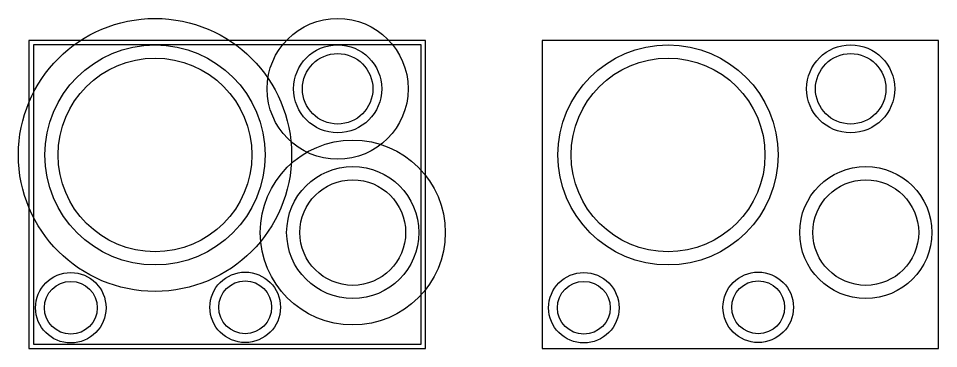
# Model space of a CAD drawing. Header units: inches. Extents: x 175 to 6568, y 384 to 2335.
# Drawn here: x 175 to 1219, y 431 to 806 of the extents above; entities that cross this region are included whole.
import ezdxf

# ---------------------------------------------------------------- set-up
doc = ezdxf.new("R2010")
doc.units = ezdxf.units.IN
doc.header["$MEASUREMENT"] = 0

msp = doc.modelspace()

# ---------------------------------------------------------------- linework, layer by layer
for points in [[(186.858, 780.988), (186.858, 430.988), (636.858, 430.988), (636.858, 780.988)], [(191.858, 775.988), (191.858, 435.988), (631.858, 435.988), (631.858, 775.988)], [(768.988, 780.988), (768.988, 430.988), (1218.988, 430.988), (1218.988, 780.988)]]:
    msp.add_lwpolyline(points, close=True)
at = {"color": 1}
for centre, radius in [((329.859, 650.988), 155), ((537.111, 726.103), 80), ((554.246, 562.827), 105)]:
    msp.add_circle(centre, radius, dxfattribs=at)
for centre, radius in [((329.859, 650.988), 125), ((537.111, 726.103), 50), ((911.989, 650.988), 125), ((1119.241, 726.103), 50), ((537.111, 726.103), 40), ((1119.241, 726.103), 40), ((329.859, 650.988), 110), ((911.989, 650.988), 110), ((554.246, 562.827), 75), ((1136.377, 562.827), 75), ((554.246, 562.827), 60), ((1136.377, 562.827), 60), ((234.299, 477.39), 40), ((432.195, 477.884), 40), ((816.429, 477.39), 40), ((1014.325, 477.884), 40), ((234.299, 477.39), 30), ((432.195, 477.884), 30), ((816.429, 477.39), 30), ((1014.325, 477.884), 30)]:
    msp.add_circle(centre, radius)

doc.saveas('drawing.dxf')
